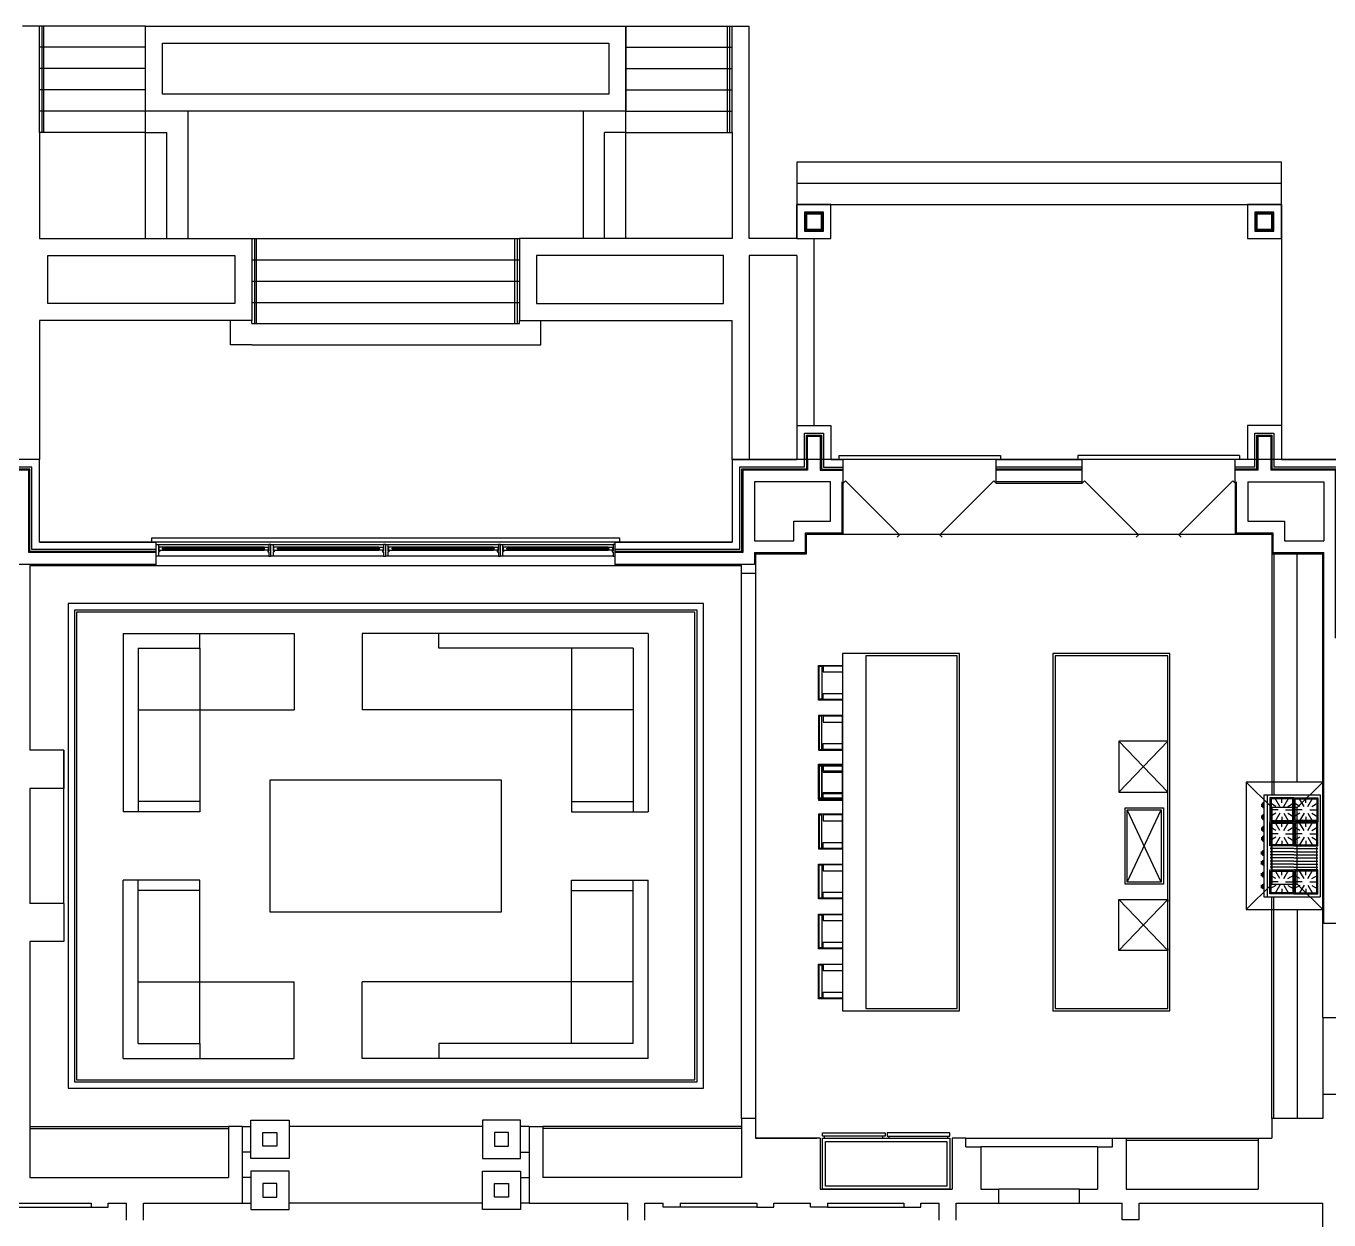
# Model space of a CAD drawing. Header units: metres. Extents: x -754 to 754, y 0 to 1179.
# Drawn here: x -169 to 444, y 617 to 1179 of the extents above; entities that cross this region are included whole.
import ezdxf

# ---------------------------------------------------------------- set-up
doc = ezdxf.new("R2010")
doc.units = ezdxf.units.M

msp = doc.modelspace()

# ---------------------------------------------------------------- linework, layer by layer
at = {"layer": 'Defpoints', "elevation": 0.34}
msp.add_lwpolyline([(638.09, 512), (638.09, 664.5), (638.09, 767.08), (452, 767.08), (452, 799.91), (464, 799.91), (464, 895.91), (452, 895.91), (452, 974.83), (163, 974.83), (163, 936.08), (-163, 936.08), (-163, 974.83), (-452, 974.83)], dxfattribs=at)
at = {"layer": 'FP-Above'}
for p, q in [((215.25, 939.83, 0.34), (399.75, 939.83, 0.34)), ((167.5, 664.83, 0.34), (167.5, 921.33, 0.34)), ((174, 921.33, 0.34), (174, 664.83, 0.34)), ((417, 811.16, -0.49), (405, 823.16, -0.49)), ((429, 811.16, -0.49), (441, 823.16, -0.49)), ((405, 763.16, -0.49), (417, 775.16, -0.49)), ((441, 763.16, -0.49), (429, 775.16, -0.49)), ((441, 712.33, 0.34), (441, 676.33, 0.34)), ((-167.5, 660.08, 0.34), (-74, 660.08, 0.34)), ((-67.5, 661.08, 0.34), (-63.5, 661.08, 0.34)), ((45.5, 661.08, 0.34), (-45.5, 661.08, 0.34)), ((67.5, 661.08, 0.34), (63.5, 661.08, 0.34)), ((167.5, 660.08, 0.34), (74, 660.08, 0.34)), ((273, 655.58, 0.34), (342, 655.58, 0.34)), ((335, 651.58, 0.34), (280, 651.58, 0.34)), ((348.5, 654.58, 0.34), (410.5, 654.58, 0.34)), ((-63.5, 649.08, 0.34), (-67.5, 649.08, 0.34)), ((63.5, 649.08, 0.34), (67.5, 649.08, 0.34)), ((-63.5, 637.08, 0.34), (-67.5, 637.08, 0.34)), ((63.5, 637.08, 0.34), (67.5, 637.08, 0.34)), ((326.5, 631.58, 0.34), (288.5, 631.58, 0.34)), ((-174.63, 623.08, 0.34), (-138.63, 623.08, 0.34)), ((-67.5, 625.08, 0.34), (-63.5, 625.08, 0.34)), ((45.5, 625.08, 0.34), (-45.5, 625.08, 0.34)), ((67.5, 625.08, 0.34), (63.5, 625.08, 0.34)), ((174.63, 623.08, 0.34), (138.63, 623.08, 0.34)), ((207.88, 623.08, 0.34), (243.88, 623.08, 0.34)), ((288.5, 625.08, 0.34), (326.5, 625.08, 0.34))]:
    msp.add_line(p, q, dxfattribs=at)
for points in [[(418, 930.58), (418, 817.08)], [(429, 823.16), (429, 930.58)], [(418, 664.83), (418, 769.08)], [(429, 763.16), (429, 664.83)]]:
    msp.add_lwpolyline(points, dxfattribs=at)
for points in [[(-149.5, 679.08), (149.5, 679.08), (149.5, 907.08), (-149.5, 907.08)], [(-146.5, 682.08), (146.5, 682.08), (146.5, 904.08), (-146.5, 904.08)], [(-145.5, 683.08), (145.5, 683.08), (145.5, 903.08), (-145.5, 903.08)], [(269, 882.58), (226, 882.58), (226, 716.58), (269, 716.58)], [(368, 882.58), (315, 882.58), (315, 716.58), (368, 716.58)]]:
    msp.add_lwpolyline(points, close=True, dxfattribs=at)
for points, elevation in [([(405, 763.16), (441, 763.16), (441, 823.16), (405, 823.16)], 0.34), ([(417, 775.16), (429, 775.16), (429, 811.16), (417, 811.16)], 1.02), ([(-51.25, 651.83), (-57.75, 651.83), (-57.75, 658.33), (-51.25, 658.33)], 0.34), ([(51.25, 651.83), (57.75, 651.83), (57.75, 658.33), (51.25, 658.33)], 0.34), ([(-51.25, 634.33), (-57.75, 634.33), (-57.75, 627.83), (-51.25, 627.83)], 0.34), ([(51.25, 634.33), (57.75, 634.33), (57.75, 627.83), (51.25, 627.83)], 0.34)]:
    msp.add_lwpolyline(points, close=True, dxfattribs=dict(at, elevation=elevation))
at = {"layer": 'FP-Door'}
for points in [[(240.71, 938.38), (241.77, 939.44), (216.32, 964.89), (215.26, 963.83)], [(261.79, 938.38), (260.73, 939.44), (286.19, 964.89), (287.25, 963.83)], [(353.22, 938.38), (354.28, 939.44), (328.82, 964.89), (327.76, 963.83)], [(374.29, 938.38), (373.23, 939.44), (398.69, 964.89), (399.75, 963.83)]]:
    msp.add_lwpolyline(points, dxfattribs=at)
at = {"layer": 'FP-Fixture'}
for p, q in [((345, 818.31, 0.17), (368, 842.31, 0.17)), ((345, 842.31, 0.17), (368, 818.31, 0.17)), ((345, 767.86, 0.17), (368, 743.86, 0.17)), ((345, 743.86, 0.17), (368, 767.86, 0.17)), ((206.5, 655.58, 0.34), (206.5, 656.58, 0.34)), ((234, 655.58, 0.34), (234, 656.58, 0.34)), ((237, 655.58, 0.34), (237, 656.58, 0.34)), ((264.5, 655.58, 0.34), (264.5, 656.58, 0.34))]:
    msp.add_line(p, q, dxfattribs=at)
at = {"layer": 'FP-Fixture', "elevation": -0.17}
for points in [[(368, 841.31), (368, 842.31), (345, 842.31), (345, 818.31), (368, 818.31), (368, 819.31)], [(368, 744.86), (368, 743.86), (345, 743.86), (345, 767.86), (368, 767.86), (368, 766.86)]]:
    msp.add_lwpolyline(points, dxfattribs=at)
at = {"layer": 'FP-Fixture'}
for points in [[(205.5, 656.58), (205.5, 658.08), (235, 658.08), (235, 656.58)], [(265.5, 656.58), (265.5, 658.08), (236, 658.08), (236, 656.58)], [(265.5, 631.58), (205.5, 631.58), (205.5, 655.58), (265.5, 655.58)], [(264, 633.08), (207, 633.08), (207, 654.08), (264, 654.08)]]:
    msp.add_lwpolyline(points, close=True, dxfattribs=at)
at = {"layer": 'FP-Furniture'}
for p, q in [((-123.5, 893.1, 0.34), (-43.03, 893.11, 0.34)), ((-123.5, 893.1, 0.34), (-123.5, 809.06, 0.34)), ((-87.45, 886.11, 0.34), (-87.45, 893.11, 0.34)), ((-43.03, 893.11, 0.34), (-43.04, 857.06, 0.34)), ((-11.03, 893.11, 0.34), (-11.03, 857.06, 0.34)), ((123.5, 893.1, 0.34), (-11.03, 893.11, 0.34)), ((25.01, 886.11, 0.34), (25.01, 893.11, 0.34)), ((123.5, 893.1, 0.34), (123.5, 809.06, 0.34)), ((-116.5, 886.1, 0.34), (-87.45, 886.11, 0.34)), ((-116.5, 886.1, 0.34), (-116.5, 809.06, 0.34)), ((-87.45, 886.1, 0.34), (-87.46, 809.06, 0.34)), ((116.5, 886.1, 0.34), (25.01, 886.11, 0.34)), ((87.45, 886.1, 0.34), (87.46, 809.06, 0.34)), ((116.5, 886.1, 0.34), (116.5, 809.06, 0.34)), ((-116.5, 857.06, 0.34), (-43.04, 857.06, 0.34)), ((116.5, 857.06, 0.34), (-11.03, 857.06, 0.34)), ((-151.5, 766.08), (-151.5, 838.08)), ((413.28, 817.08), (413.28, 769.08)), ((413.28, 817.08), (439.78, 817.08)), ((414.97, 769.08), (414.97, 817.08)), ((416.06, 815.75), (416.06, 804.43)), ((427.38, 815.75), (416.06, 815.75)), ((420.82, 811.64), (418.45, 815.75)), ((421.72, 813.32), (421.72, 815.75)), ((421.72, 813.32), (421.72, 815.75)), ((422.61, 811.64), (424.98, 815.75)), ((427.38, 804.43), (427.38, 815.75)), ((427.38, 804.43), (427.38, 815.75)), ((427.38, 815.75), (438.69, 815.75)), ((432.14, 811.64), (429.77, 815.75)), ((433.03, 813.32), (433.03, 815.75)), ((433.03, 813.32), (433.03, 815.75)), ((433.93, 811.64), (436.3, 815.75)), ((438.69, 815.75), (438.69, 804.43)), ((439.78, 817.08), (439.78, 769.08)), ((-87.46, 814.06, 0.34), (-116.5, 814.06, 0.34)), ((87.46, 814.06, 0.34), (116.5, 814.06, 0.34)), ((349, 776.08, 0.17), (365, 810.08, 0.17)), ((365, 776.08, 0.17), (349, 810.08, 0.17)), ((412.09, 812.96), (412.09, 811.5)), ((412.8, 811.11), (412.8, 813.36)), ((412.8, 813.36), (412.8, 811.11)), ((413.11, 813.36), (412.8, 813.36)), ((412.8, 811.11), (413.11, 811.11)), ((413.11, 813.53), (413.11, 810.93)), ((413.11, 811.11), (413.11, 813.36)), ((413.11, 810.93), (413.28, 810.93)), ((418.92, 811.7), (416.06, 813.36)), ((419.93, 810.09), (416.06, 810.09)), ((419.93, 810.09), (416.06, 810.09)), ((416.62, 815.19), (416.62, 804.99)), ((426.81, 815.19), (416.62, 815.19)), ((423.51, 810.09), (427.38, 810.09)), ((423.51, 810.09), (427.38, 810.09)), ((424.51, 811.7), (427.38, 813.36)), ((426.81, 804.99), (426.81, 815.19)), ((430.24, 811.7), (427.38, 813.36)), ((431.24, 810.09), (427.38, 810.09)), ((431.24, 810.09), (427.38, 810.09)), ((427.94, 804.99), (427.94, 815.19)), ((427.94, 815.19), (438.13, 815.19)), ((434.82, 810.09), (438.69, 810.09)), ((434.82, 810.09), (438.69, 810.09)), ((435.83, 811.7), (438.69, 813.36)), ((438.13, 815.19), (438.13, 804.99)), ((-87.46, 809.06, 0.34), (-123.5, 809.06, 0.34)), ((87.46, 809.06, 0.34), (123.5, 809.06, 0.34)), ((412.09, 807.4), (412.09, 805.94)), ((412.8, 807.79), (412.8, 805.54)), ((412.8, 805.54), (412.8, 807.79)), ((413.11, 807.79), (412.8, 807.79)), ((412.8, 805.54), (413.11, 805.54)), ((413.11, 807.97), (413.11, 805.36)), ((413.28, 807.97), (413.11, 807.97)), ((413.11, 805.54), (413.11, 807.79)), ((413.11, 805.36), (413.28, 805.36)), ((418.92, 808.48), (416.06, 806.82)), ((416.06, 793.12), (416.06, 804.43)), ((416.06, 804.43), (427.38, 804.43)), ((416.06, 804.43), (427.38, 804.43)), ((416.62, 804.99), (426.81, 804.99)), ((416.62, 793.68), (416.62, 803.87)), ((416.62, 803.87), (426.81, 803.87)), ((420.82, 808.54), (418.45, 804.43)), ((420.82, 800.32), (418.45, 804.43)), ((421.72, 806.86), (421.72, 804.43)), ((421.72, 806.86), (421.72, 804.43)), ((421.72, 802), (421.72, 804.43)), ((421.72, 802), (421.72, 804.43)), ((422.61, 808.54), (424.98, 804.43)), ((422.61, 800.32), (424.98, 804.43)), ((424.51, 808.48), (427.38, 806.82)), ((426.81, 803.87), (426.81, 793.68)), ((430.24, 808.48), (427.38, 806.82)), ((427.38, 804.43), (427.38, 793.12)), ((427.38, 804.43), (427.38, 793.12)), ((438.69, 804.43), (427.38, 804.43)), ((438.69, 804.43), (427.38, 804.43)), ((438.13, 804.99), (427.94, 804.99)), ((427.94, 803.87), (427.94, 793.68)), ((438.13, 803.87), (427.94, 803.87)), ((432.14, 808.54), (429.77, 804.43)), ((432.14, 800.32), (429.77, 804.43)), ((433.03, 806.86), (433.03, 804.43)), ((433.03, 806.86), (433.03, 804.43)), ((433.03, 802), (433.03, 804.43)), ((433.03, 802), (433.03, 804.43)), ((433.93, 808.54), (436.3, 804.43)), ((433.93, 800.32), (436.3, 804.43)), ((435.83, 808.48), (438.69, 806.82)), ((438.13, 793.68), (438.13, 803.87)), ((438.69, 793.12), (438.69, 804.43)), ((412.09, 801.83), (412.09, 800.37)), ((412.09, 797.22), (412.09, 795.76)), ((412.8, 802.22), (412.8, 799.98)), ((412.8, 799.98), (412.8, 802.22)), ((413.11, 802.22), (412.8, 802.22)), ((412.8, 799.98), (413.11, 799.98)), ((412.8, 797.62), (412.8, 795.37)), ((412.8, 795.37), (412.8, 797.62)), ((413.11, 797.62), (412.8, 797.62)), ((413.11, 802.4), (413.11, 799.8)), ((413.28, 802.4), (413.11, 802.4)), ((413.11, 799.98), (413.11, 802.22)), ((413.11, 799.8), (413.28, 799.8)), ((413.11, 797.8), (413.11, 795.19)), ((413.28, 797.8), (413.11, 797.8)), ((413.11, 795.37), (413.11, 797.62)), ((418.92, 800.39), (416.06, 802.04)), ((419.93, 798.78), (416.06, 798.78)), ((419.93, 798.78), (416.06, 798.78)), ((418.92, 797.16), (416.06, 795.51)), ((420.82, 797.23), (418.45, 793.12)), ((422.61, 797.23), (424.98, 793.12)), ((423.51, 798.78), (427.38, 798.78)), ((423.51, 798.78), (427.38, 798.78)), ((424.51, 800.39), (427.38, 802.04)), ((424.51, 797.16), (427.38, 795.51)), ((430.24, 800.39), (427.38, 802.04)), ((431.24, 798.78), (427.38, 798.78)), ((431.24, 798.78), (427.38, 798.78)), ((430.24, 797.16), (427.38, 795.51)), ((432.14, 797.23), (429.77, 793.12)), ((433.93, 797.23), (436.3, 793.12)), ((434.82, 798.78), (438.69, 798.78)), ((434.82, 798.78), (438.69, 798.78)), ((435.83, 800.39), (438.69, 802.04)), ((435.83, 797.16), (438.69, 795.51)), ((412.8, 795.37), (413.11, 795.37)), ((413.11, 795.19), (413.28, 795.19)), ((413.11, 788.44), (413.11, 791.04)), ((413.11, 791.04), (413.28, 791.04)), ((427.38, 793.12), (416.06, 793.12)), ((427.38, 791.85), (416.16, 791.85)), ((426.81, 793.68), (416.62, 793.68)), ((416.78, 782.34), (416.78, 793.1)), ((416.78, 792.58), (416.78, 782.34)), ((421.72, 795.55), (421.72, 793.12)), ((421.72, 795.55), (421.72, 793.12)), ((427.38, 793.12), (438.69, 793.12)), ((427.38, 791.85), (438.6, 791.85)), ((427.94, 793.68), (438.13, 793.68)), ((433.03, 795.55), (433.03, 793.12)), ((433.03, 795.55), (433.03, 793.12)), ((437.97, 792.58), (437.97, 782.34)), ((412.09, 789.01), (412.09, 790.47)), ((412.09, 784.41), (412.09, 785.87)), ((412.8, 788.62), (412.8, 790.87)), ((412.8, 790.87), (412.8, 788.62)), ((412.8, 790.87), (413.11, 790.87)), ((413.11, 788.62), (412.8, 788.62)), ((412.8, 784.01), (412.8, 786.26)), ((412.8, 786.26), (412.8, 784.01)), ((412.8, 786.26), (413.11, 786.26)), ((413.11, 790.87), (413.11, 788.62)), ((413.28, 788.44), (413.11, 788.44)), ((413.11, 783.84), (413.11, 786.44)), ((413.11, 786.44), (413.28, 786.44)), ((413.11, 786.26), (413.11, 784.01)), ((427.38, 790.39), (416.16, 790.39)), ((427.38, 788.92), (416.16, 788.92)), ((427.38, 787.46), (416.16, 787.46)), ((427.38, 786), (416.16, 786)), ((427.38, 790.39), (438.6, 790.39)), ((427.38, 788.92), (438.6, 788.92)), ((427.38, 787.46), (438.6, 787.46)), ((427.38, 786), (438.6, 786)), ((412.09, 778.84), (412.09, 780.3)), ((413.11, 784.01), (412.8, 784.01)), ((412.8, 778.45), (412.8, 780.7)), ((412.8, 780.7), (412.8, 778.45)), ((412.8, 780.7), (413.11, 780.7)), ((413.28, 783.84), (413.11, 783.84)), ((413.11, 778.27), (413.11, 780.87)), ((413.11, 780.87), (413.28, 780.87)), ((413.11, 780.7), (413.11, 778.45)), ((416.06, 770.49), (416.06, 781.8)), ((416.06, 781.8), (427.38, 781.8)), ((418.92, 777.76), (416.06, 779.41)), ((427.38, 784.54), (416.16, 784.54)), ((427.38, 783.07), (416.16, 783.07)), ((416.62, 771.05), (416.62, 781.24)), ((416.62, 781.24), (426.81, 781.24)), ((420.82, 777.7), (418.45, 781.8)), ((421.72, 779.38), (421.72, 781.8)), ((421.72, 779.38), (421.72, 781.8)), ((422.61, 777.7), (424.98, 781.8)), ((424.51, 777.76), (427.38, 779.41)), ((426.81, 781.24), (426.81, 771.05)), ((427.38, 784.54), (438.6, 784.54)), ((427.38, 783.07), (438.6, 783.07)), ((427.38, 781.8), (427.38, 770.49)), ((427.38, 781.8), (427.38, 770.49)), ((438.69, 781.8), (427.38, 781.8)), ((430.24, 777.76), (427.38, 779.41)), ((427.94, 781.24), (427.94, 771.05)), ((438.13, 781.24), (427.94, 781.24)), ((432.14, 777.7), (429.77, 781.8)), ((433.03, 779.38), (433.03, 781.8)), ((433.03, 779.38), (433.03, 781.8)), ((433.93, 777.7), (436.3, 781.8)), ((435.83, 777.76), (438.69, 779.41)), ((438.13, 771.05), (438.13, 781.24)), ((438.69, 770.49), (438.69, 781.8)), ((-123.5, 693.06, 0.34), (-123.5, 777.06, 0.34)), ((-87.46, 777.06, 0.34), (-123.5, 777.06, 0.34)), ((-116.5, 700.06, 0.34), (-116.5, 777.06, 0.34)), ((-87.45, 700.06, 0.34), (-87.46, 777.06, 0.34)), ((87.45, 700.06, 0.34), (87.46, 777.06, 0.34)), ((87.46, 777.06, 0.34), (123.5, 777.06, 0.34)), ((116.5, 700.06, 0.34), (116.5, 777.06, 0.34)), ((123.5, 693.06, 0.34), (123.5, 777.06, 0.34)), ((412.09, 773.28), (412.09, 774.74)), ((413.11, 778.45), (412.8, 778.45)), ((412.8, 775.13), (412.8, 772.88)), ((412.8, 772.88), (412.8, 775.13)), ((412.8, 775.13), (413.11, 775.13)), ((413.11, 772.88), (412.8, 772.88)), ((413.28, 778.27), (413.11, 778.27)), ((413.11, 772.7), (413.11, 775.31)), ((413.11, 775.31), (413.28, 775.31)), ((413.11, 775.13), (413.11, 772.88)), ((413.28, 772.7), (413.11, 772.7)), ((419.93, 776.15), (416.06, 776.15)), ((419.93, 776.15), (416.06, 776.15)), ((418.92, 774.53), (416.06, 772.88)), ((420.82, 774.6), (418.45, 770.49)), ((421.72, 772.92), (421.72, 770.49)), ((421.72, 772.92), (421.72, 770.49)), ((422.61, 774.6), (424.98, 770.49)), ((423.51, 776.15), (427.38, 776.15)), ((423.51, 776.15), (427.38, 776.15)), ((424.51, 774.53), (427.38, 772.88)), ((431.24, 776.15), (427.38, 776.15)), ((431.24, 776.15), (427.38, 776.15)), ((430.24, 774.53), (427.38, 772.88)), ((432.14, 774.6), (429.77, 770.49)), ((433.03, 772.92), (433.03, 770.49)), ((433.03, 772.92), (433.03, 770.49)), ((433.93, 774.6), (436.3, 770.49)), ((434.82, 776.15), (438.69, 776.15)), ((434.82, 776.15), (438.69, 776.15)), ((435.83, 774.53), (438.69, 772.88)), ((-87.46, 772.06, 0.34), (-116.5, 772.06, 0.34)), ((87.46, 772.06, 0.34), (116.5, 772.06, 0.34)), ((413.28, 769.08), (439.78, 769.08)), ((427.38, 770.49), (416.06, 770.49)), ((426.81, 771.05), (416.62, 771.05)), ((427.38, 770.49), (438.69, 770.49)), ((427.94, 771.05), (438.13, 771.05)), ((-116.5, 729.11, 0.34), (-43.04, 729.11, 0.34)), ((-43.03, 693.06, 0.34), (-43.04, 729.11, 0.34)), ((-11.03, 693.06, 0.34), (-11.03, 729.11, 0.34)), ((116.5, 729.11, 0.34), (-11.03, 729.11, 0.34)), ((-116.5, 700.06, 0.34), (-87.45, 700.06, 0.34)), ((-87.45, 700.06, 0.34), (-87.45, 693.06, 0.34)), ((25.01, 700.06, 0.34), (25.01, 693.06, 0.34)), ((116.5, 700.06, 0.34), (25.01, 700.06, 0.34)), ((-123.5, 693.06, 0.34), (-43.03, 693.06, 0.34)), ((123.5, 693.06, 0.34), (-11.03, 693.06, 0.34)), ((-167.5, 661.08, 0.34), (-74, 661.08, 0.34)), ((167.5, 661.08, 0.34), (74, 661.08, 0.34))]:
    msp.add_line(p, q, dxfattribs=at)
at = {"layer": 'FP-Furniture', "color": 8}
for points in [[(215, 878.02), (215, 861.65), (203.66, 861.65), (203.66, 878.02)], [(205.25, 877.65), (205.25, 862.08), (204.01, 862.08), (204.01, 877.65)], [(215, 838.15), (215, 854.52), (203.66, 854.52), (203.66, 838.15)], [(205.25, 838.52), (205.25, 854.09), (204.01, 854.09), (204.01, 838.52)], [(215, 831.52), (215, 815.15), (203.66, 815.15), (203.66, 831.52)], [(215, 814.65), (215, 831.02), (203.66, 831.02), (203.66, 814.65)], [(205.25, 831.15), (205.25, 815.58), (204.01, 815.58), (204.01, 831.15)], [(205.25, 815.02), (205.25, 830.59), (204.01, 830.59), (204.01, 815.02)], [(215, 791.65), (215, 808.02), (203.66, 808.02), (203.66, 791.65)], [(205.25, 792.02), (205.25, 807.59), (204.01, 807.59), (204.01, 792.02)], [(215, 784.52), (215, 768.15), (203.66, 768.15), (203.66, 784.52)], [(205.25, 784.15), (205.25, 768.58), (204.01, 768.58), (204.01, 784.15)], [(215, 761.02), (215, 744.65), (203.66, 744.65), (203.66, 761.02)], [(205.25, 760.65), (205.25, 745.08), (204.01, 745.08), (204.01, 760.65)], [(215, 737.52), (215, 721.15), (203.66, 721.15), (203.66, 737.52)], [(205.25, 737.15), (205.25, 721.58), (204.01, 721.58), (204.01, 737.15)]]:
    msp.add_lwpolyline(points, close=True, dxfattribs=at)
for points in [[(215, 877.73), (205.92, 877.73), (205.92, 874.93), (215, 874.93)], [(215, 862), (205.92, 862), (205.92, 864.8), (215, 864.8)], [(215, 854.17), (205.92, 854.17), (205.92, 851.37), (215, 851.37)], [(215, 838.44), (205.92, 838.44), (205.92, 841.24), (215, 841.24)], [(215, 831.23), (205.92, 831.23), (205.92, 828.43), (215, 828.43)], [(215, 830.67), (205.92, 830.67), (205.92, 827.87), (215, 827.87)], [(215, 815.5), (205.92, 815.5), (205.92, 818.3), (215, 818.3)], [(215, 814.94), (205.92, 814.94), (205.92, 817.74), (215, 817.74)], [(215, 807.67), (205.92, 807.67), (205.92, 804.87), (215, 804.87)], [(215, 791.94), (205.92, 791.94), (205.92, 794.74), (215, 794.74)], [(215, 784.23), (205.92, 784.23), (205.92, 781.43), (215, 781.43)], [(215, 768.5), (205.92, 768.5), (205.92, 771.3), (215, 771.3)], [(215, 760.73), (205.92, 760.73), (205.92, 757.93), (215, 757.93)], [(215, 745), (205.92, 745), (205.92, 747.8), (215, 747.8)], [(215, 737.23), (205.92, 737.23), (205.92, 734.43), (215, 734.43)], [(215, 721.5), (205.92, 721.5), (205.92, 724.3), (215, 724.3)]]:
    msp.add_lwpolyline(points, dxfattribs=at)
at = {"layer": 'FP-Furniture', "elevation": 0.17}
for points in [[(348, 775.08), (348, 811.08), (366, 811.08), (366, 775.08)], [(349, 776.08), (349, 810.08), (365, 810.08), (365, 776.08)]]:
    msp.add_lwpolyline(points, close=True, dxfattribs=at)
at = {"layer": 'FP-Proposed Wall'}
for p, q in [((193.5, 990.83, 0.34), (193.5, 974.83, 0.34)), ((193.5, 990.83, 0.34), (209.5, 990.83, 0.34)), ((209.5, 990.83, 0.34), (209.5, 974.83, 0.34)), ((421.5, 990.83, 0.34), (405.5, 990.83, 0.34)), ((421.5, 990.83, 0.34), (421.5, 974.83, 0.34)), ((-163, 974.83, 0.34), (-193.5, 974.83, 0.34)), ((-163, 936.08, 0.34), (-163, 974.83, 0.34)), ((163, 974.83, 0.34), (163, 936.08, 0.34)), ((163, 974.83, 0.34), (193.5, 974.83, 0.34)), ((209.5, 974.83, 0.34), (215.25, 974.83, 0.34)), ((215.26, 963.83, 0.34), (215.26, 974.83, 0.34)), ((287.25, 963.83, 0.34), (287.25, 974.83, 0.34)), ((287.25, 974.83, 0.34), (327.76, 974.83, 0.34)), ((327.76, 963.83, 0.34), (327.76, 974.83, 0.34)), ((399.75, 963.83, 0.34), (399.75, 974.83, 0.34)), ((405.5, 974.83, 0.34), (399.75, 974.83, 0.34)), ((421.5, 974.83, 0.34), (452, 974.83, 0.34)), ((287.25, 963.83, 0.34), (327.76, 963.83, 0.34)), ((-163, 936.08, 0.34), (-108, 936.08, 0.34)), ((-108, 925.08, 0.34), (-108, 936.08, 0.34)), ((108, 925.08, 0.34), (108, 936.08, 0.34)), ((108, 936.08, 0.34), (163, 936.08, 0.34)), ((174, 930.58, 0.34), (174, 921.33, 0.34)), ((441, 712.33, 0.34), (441, 930.58, 0.34)), ((-167.5, 925.08, 0.34), (-167.5, 838.08, 0.34)), ((-167.5, 925.08, 0.34), (-108, 925.08, 0.34)), ((108, 925.08, 0.34), (167.5, 925.08, 0.34)), ((-151.5, 838.08, 0.34), (-167.5, 838.08, 0.34)), ((-151.5, 838.08, 0.34), (-151.5, 820.08, 0.34)), ((-167.5, 820.08, 0.34), (-167.5, 766.08, 0.34)), ((-151.5, 820.08, 0.34), (-167.5, 820.08, 0.34)), ((-151.5, 766.08, 0.34), (-167.5, 766.08, 0.34)), ((-151.5, 766.08, 0.34), (-151.5, 748.08, 0.34)), ((-167.5, 748.08, 0.34), (-167.5, 637.08, 0.34)), ((-151.5, 748.08, 0.34), (-167.5, 748.08, 0.34)), ((441, 712.33, 0.34), (449, 712.33, 0.34)), ((441, 676.33, 0.34), (441, 664.83, 0.34)), ((441, 676.33, 0.34), (449, 676.33, 0.34)), ((-63.5, 646.08, 0.34), (-63.5, 664.08, 0.34)), ((-63.5, 664.08, 0.34), (-45.5, 664.08, 0.34)), ((-45.5, 664.08, 0.34), (-45.5, 646.08, 0.34)), ((45.5, 664.08, 0.34), (45.5, 646.08, 0.34)), ((63.5, 664.08, 0.34), (45.5, 664.08, 0.34)), ((63.5, 646.08, 0.34), (63.5, 664.08, 0.34)), ((167.5, 664.83, 0.34), (167.5, 637.08, 0.34)), ((174, 664.83, 0.34), (167.5, 664.83, 0.34)), ((174, 664.83, 0.34), (174, 655.58, 0.34)), ((417, 664.83, 0.34), (417, 655.58, 0.34)), ((441, 664.83, 0.34), (417, 664.83, 0.34)), ((-74, 661.08, 0.34), (-74, 637.08, 0.34)), ((-67.5, 661.08, 0.34), (-74, 661.08, 0.34)), ((-67.5, 661.08, 0.34), (-67.5, 625.08, 0.34)), ((67.5, 661.08, 0.34), (67.5, 625.08, 0.34)), ((67.5, 661.08, 0.34), (74, 661.08, 0.34)), ((74, 661.08, 0.34), (74, 637.08, 0.34)), ((204.5, 655.58, 0.34), (174, 655.58, 0.34)), ((204.5, 655.58, 0.34), (204.5, 631.58, 0.34)), ((266.5, 655.58, 0.34), (266.5, 631.58, 0.34)), ((273, 655.58, 0.34), (266.5, 655.58, 0.34)), ((273, 651.58, 0.34), (273, 655.58, 0.34)), ((273, 651.58, 0.34), (280, 651.58, 0.34)), ((280, 651.58, 0.34), (280, 631.58, 0.34)), ((335, 651.58, 0.34), (335, 631.58, 0.34)), ((335, 651.58, 0.34), (342, 651.58, 0.34)), ((342, 651.58, 0.34), (342, 655.58, 0.34)), ((342, 655.58, 0.34), (348.5, 655.58, 0.34)), ((348.5, 655.58, 0.34), (348.5, 631.58, 0.34)), ((410.5, 655.58, 0.34), (410.5, 631.58, 0.34)), ((410.5, 655.58, 0.34), (417, 655.58, 0.34)), ((-45.5, 646.08, 0.34), (-63.5, 646.08, 0.34)), ((45.5, 646.08, 0.34), (63.5, 646.08, 0.34)), ((-63.5, 640.08, 0.34), (-63.5, 622.08, 0.34)), ((-45.5, 640.08, 0.34), (-63.5, 640.08, 0.34)), ((-45.5, 622.08, 0.34), (-45.5, 640.08, 0.34)), ((45.5, 622.08, 0.34), (45.5, 640.08, 0.34)), ((45.5, 640.08, 0.34), (63.5, 640.08, 0.34)), ((63.5, 640.08, 0.34), (63.5, 622.08, 0.34)), ((-167.5, 637.08, 0.34), (-74, 637.08, 0.34)), ((167.5, 637.08, 0.34), (74, 637.08, 0.34)), ((204.5, 631.58, 0.34), (266.5, 631.58, 0.34)), ((280, 631.58, 0.34), (288.5, 631.58, 0.34)), ((288.5, 625.08, 0.34), (288.5, 631.58, 0.34)), ((326.5, 625.08, 0.34), (326.5, 631.58, 0.34)), ((326.5, 631.58, 0.34), (335, 631.58, 0.34)), ((348.5, 631.58, 0.34), (410.5, 631.59, 0.34)), ((-174.63, 625.08, 0.34), (-138.63, 625.08, 0.34)), ((-138.63, 625.08, 0.34), (-138.63, 623.08, 0.34)), ((-138.63, 623.08, 0.34), (-130.63, 623.08, 0.34)), ((-130.63, 623.08, 0.34), (-130.63, 625.08, 0.34)), ((-130.63, 625.08, 0.34), (-122, 625.08, 0.34)), ((-122, 617.08, 0.34), (-122, 625.08, 0.34)), ((-114, 617.08, 0.34), (-114, 625.08, 0.34)), ((-114, 625.08, 0.34), (-67.5, 625.08, 0.34)), ((-63.5, 622.08, 0.34), (-45.5, 622.08, 0.34)), ((63.5, 622.08, 0.34), (45.5, 622.08, 0.34)), ((67.5, 625.08, 0.34), (114, 625.08, 0.34)), ((114, 617.08, 0.34), (114, 625.08, 0.34)), ((122, 617.08, 0.34), (122, 625.08, 0.34)), ((122, 625.08, 0.34), (130.63, 625.08, 0.34)), ((130.63, 623.08, 0.34), (130.63, 625.08, 0.34)), ((138.63, 623.08, 0.34), (130.63, 623.08, 0.34)), ((138.63, 625.08, 0.34), (138.63, 623.08, 0.34)), ((138.63, 625.08, 0.34), (174.63, 625.08, 0.34)), ((174.63, 625.08, 0.34), (174.63, 623.08, 0.34)), ((174.63, 623.08, 0.34), (182.63, 623.08, 0.34)), ((182.63, 623.08, 0.34), (182.63, 625.08, 0.34)), ((182.63, 625.08, 0.34), (199.88, 625.08, 0.34)), ((199.88, 623.08, 0.34), (199.88, 625.08, 0.34)), ((207.88, 623.08, 0.34), (199.88, 623.08, 0.34)), ((207.88, 625.08, 0.34), (207.88, 623.08, 0.34)), ((207.88, 625.08, 0.34), (243.88, 625.08, 0.34)), ((243.88, 625.08, 0.34), (243.88, 623.08, 0.34)), ((243.88, 623.08, 0.34), (251.88, 623.08, 0.34)), ((251.88, 623.08, 0.34), (251.88, 625.08, 0.34)), ((251.88, 625.08, 0.34), (260.5, 625.08, 0.34)), ((260.5, 617.08, 0.34), (260.5, 625.08, 0.34)), ((268.5, 617.08, 0.34), (268.5, 625.08, 0.34)), ((268.5, 625.08, 0.34), (288.5, 625.08, 0.34)), ((326.5, 625.08, 0.34), (346.5, 625.08, 0.34)), ((346.5, 617.17, 0.34), (346.5, 625.08, 0.34)), ((354.5, 617.17, 0.34), (354.5, 625.08, 0.34)), ((354.5, 625.08, 0.34), (441, 625.08, 0.34)), ((441, 604, 0.34), (441, 625.08, 0.34)), ((354.5, 617.17, 0.34), (346.5, 617.17, 0.34))]:
    msp.add_line(p, q, dxfattribs=at)
at = {"layer": 'FP-Proposed Wall', "elevation": 0.34}
for points in [[(193.5, 1078.83), (209.5, 1078.83), (209.5, 1094.83), (193.5, 1094.83)], [(405.5, 1078.83), (421.5, 1078.83), (421.5, 1094.83), (405.5, 1094.83)]]:
    msp.add_lwpolyline(points, close=True, dxfattribs=at)
for points in [[(405.5, 990.83), (405.5, 974.83)], [(174, 930.58), (198, 930.58), (198, 939.83), (205, 939.83), (205, 939.83), (215.25, 939.83), (215.25, 963.83)], [(399.75, 963.83), (399.75, 939.83), (410, 939.83), (410, 939.83), (417, 939.83), (417, 930.58), (441, 930.58)], [(174, 921.33), (167.5, 921.33), (167.5, 925.08)]]:
    msp.add_lwpolyline(points, dxfattribs=at)
at = {"layer": 'FP-Stair'}
for p, q in [((-163, 1178.83, 0.34), (-171, 1178.83, 0.34)), ((-163, 1128.83, 0.34), (-163, 1178.83, 0.34)), ((-113, 1178.83, 0.34), (-163, 1178.83, 0.34)), ((-161.81, 1178.83, 0.34), (-161.81, 1128.83, 0.34)), ((-160.81, 1128.83, 0.34), (-160.81, 1178.83, 0.34)), ((-113, 1128.83, 0.34), (-113, 1178.83, 0.34)), ((113, 1128.83, 0.34), (113, 1178.83, 0.34)), ((113, 1178.83, 0.34), (163, 1178.83, 0.34)), ((160.81, 1128.83, 0.34), (160.81, 1178.83, 0.34)), ((161.81, 1178.83, 0.34), (161.81, 1128.83, 0.34)), ((163, 1128.83, 0.34), (163, 1178.83, 0.34)), ((163, 1178.83, 0.34), (171, 1178.83, 0.34)), ((171, 1078.83, 0.34), (171, 1178.83, 0.34)), ((-113, 1168.83, 0.34), (-163, 1168.83, 0.34)), ((113, 1168.83, 0.34), (163, 1168.83, 0.34)), ((-113, 1158.83, 0.34), (-163, 1158.83, 0.34)), ((113, 1158.83, 0.34), (163, 1158.83, 0.34)), ((-113, 1148.83, 0.34), (-163, 1148.83, 0.34)), ((113, 1148.83, 0.34), (163, 1148.83, 0.34)), ((-113, 1138.83, 0.34), (-163, 1138.83, 0.34)), ((-93, 1078.83, 0.34), (-93, 1138.83, 0.34)), ((93, 1078.83, 0.34), (93, 1138.83, 0.34)), ((113, 1138.83, 0.34), (163, 1138.83, 0.34)), ((-113, 1128.83, 0.34), (-103, 1128.83, 0.34)), ((-103, 1078.83, 0.34), (-103, 1128.83, 0.34)), ((103, 1078.83, 0.34), (103, 1128.83, 0.34)), ((113, 1128.83, 0.34), (103, 1128.83, 0.34)), ((-113, 1078.83, 0.34), (-63, 1078.83, 0.34)), ((-63, 1078.83, 0.34), (-63, 1040.33, 0.34)), ((-63, 1078.83, 0.34), (63, 1078.83, 0.34)), ((-61.81, 1078.83, 0.34), (-61.81, 1038.83, 0.34)), ((-60.81, 1038.83, 0.34), (-60.81, 1078.83, 0.34)), ((60.81, 1038.83, 0.34), (60.81, 1078.83, 0.34)), ((61.81, 1078.83, 0.34), (61.81, 1038.83, 0.34)), ((63, 1078.83, 0.34), (63, 1040.33, 0.34)), ((113, 1078.83, 0.34), (63, 1078.83, 0.34)), ((193.5, 1078.83, 0.34), (171, 1078.83, 0.34)), ((201.5, 1078.83, 0.34), (201.5, 990.83, 0.34)), ((-63, 1068.83, 0.34), (63, 1068.83, 0.34)), ((171, 1070.83, 0.34), (171, 974.83, 0.34)), ((193.5, 1070.83, 0.34), (171, 1070.83, 0.34)), ((193.5, 1070.83, 0.34), (193.5, 990.83, 0.34)), ((-63, 1058.83, 0.34), (63, 1058.83, 0.34)), ((-63, 1048.83, 0.34), (63, 1048.83, 0.34)), ((-163, 1040.33, 0.34), (-163, 974.83, 0.34)), ((-63, 1040.33, 0.34), (-163, 1040.33, 0.34)), ((-73, 1028.83, 0.34), (-73, 1040.33, 0.34)), ((-63, 1038.83, 0.34), (-63, 1040.33, 0.34)), ((-63, 1038.83, 0.34), (63, 1038.83, 0.34)), ((63, 1038.83, 0.34), (63, 1040.33, 0.34)), ((63, 1040.33, 0.34), (163, 1040.33, 0.34)), ((73, 1028.83, 0.34), (73, 1040.33, 0.34)), ((163, 974.83, 0.34), (163, 1040.33, 0.34)), ((-63, 1028.83, 0.34), (-73, 1028.83, 0.34)), ((-63, 1028.83, 0.34), (63, 1028.83, 0.34)), ((63, 1028.83, 0.34), (73, 1028.83, 0.34))]:
    msp.add_line(p, q, dxfattribs=at)
at = {"layer": 'FP-Stair', "elevation": 0.34}
for points in [[(-113, 1178.83), (113, 1178.83), (113, 1138.83), (-113, 1138.83)], [(-105, 1170.83), (105, 1170.83), (105, 1146.83), (-105, 1146.83)], [(-163, 1078.83), (-113, 1078.83), (-113, 1128.83), (-163, 1128.83)], [(163, 1078.83), (113, 1078.83), (113, 1128.83), (163, 1128.83)], [(-159, 1070.83), (-71, 1070.83), (-71, 1048.33), (-159, 1048.33)], [(159, 1070.83), (71, 1070.83), (71, 1048.33), (159, 1048.33)]]:
    msp.add_lwpolyline(points, close=True, dxfattribs=at)
at = {"layer": 'FP-Stair', "elevation": -0.34}
msp.add_lwpolyline([(421.5, 1104.83), (421.5, 1114.83), (193.5, 1114.83), (193.5, 1094.83)], dxfattribs=at)
at = {"layer": 'FP-Stair'}
for points in [[(421.5, 1094.83), (421.5, 1104.83), (193.42, 1104.83), (193.42, 1094.83)], [(193.5, 1078.83), (193.5, 1094.83), (421.5, 1094.83), (421.5, 990.83)], [(213.26, 976.83), (213.26, 974.83)], [(213.26, 976.83), (289.25, 976.83), (289.25, 974.83)], [(401.75, 976.83), (325.76, 976.83), (325.76, 974.83)], [(401.75, 976.83), (401.75, 974.83)], [(401.75, 976.83), (401.75, 974.83)]]:
    msp.add_lwpolyline(points, dxfattribs=at)
at = {"layer": 'FP-Wall Detail'}
for p, q in [((197, 987.33, 0.34), (206, 987.33, 0.34)), ((198, 986.33, 0.34), (205, 986.33, 0.34)), ((198.5, 985.83, 0.34), (204.5, 985.83, 0.34)), ((348.5, 655.58, 0.34), (410.5, 655.58, 0.34))]:
    msp.add_line(p, q, dxfattribs=at)
at = {"layer": 'FP-Wall Detail', "elevation": 0.34}
for points in [[(197, 1082.33), (206, 1082.33), (206, 1091.33), (197, 1091.33)], [(197.5, 1082.83), (205.5, 1082.83), (205.5, 1090.83), (197.5, 1090.83)], [(198, 1083.33), (205, 1083.33), (205, 1090.33), (198, 1090.33)], [(409, 1082.33), (418, 1082.33), (418, 1091.33), (409, 1091.33)], [(409.5, 1082.83), (417.5, 1082.83), (417.5, 1090.83), (409.5, 1090.83)], [(410, 1083.33), (417, 1083.33), (417, 1090.33), (410, 1090.33)]]:
    msp.add_lwpolyline(points, close=True, dxfattribs=at)
for points in [[(197, 971.33), (197, 987.33)], [(206, 987.33), (206, 971.33), (215.26, 971.33)], [(409, 971.33), (409, 987.33), (418, 987.33), (418, 971.33)], [(198, 974.83), (198, 986.33)], [(198.5, 974.83), (198.5, 985.83)], [(204.5, 985.83), (204.5, 969.83), (215.26, 969.83)], [(205, 986.33), (205, 970.33), (215.26, 970.33)], [(410, 970.33), (410, 986.33), (417, 986.33), (417, 970.33)], [(410.5, 969.83), (410.5, 985.83), (416.5, 985.83), (416.5, 969.83)], [(418, 986.79), (418, 971.33)], [(-108, 931.08), (-168, 931.08), (-168, 969.83), (-198.5, 969.83)], [(-108, 931.58), (-167.5, 931.58), (-167.5, 970.33), (-198, 970.33)], [(-108, 932.58), (-166.5, 932.58), (-166.5, 971.33), (-197, 971.33)], [(197, 971.33), (166.5, 971.33), (166.5, 932.58), (108, 932.58)], [(198, 970.33), (167.5, 970.33), (167.5, 931.58), (108, 931.58)], [(198.5, 969.83), (168, 969.83), (168, 931.08), (108, 931.08)], [(198, 974.83), (198, 970.33)], [(198.5, 974.83), (198.5, 969.83)], [(327.76, 971.33), (287.25, 971.33)], [(327.76, 970.33), (287.25, 970.33)], [(327.76, 969.83), (287.25, 969.83)], [(409, 971.33), (399.75, 971.33)], [(410, 970.33), (399.75, 970.33)], [(410.5, 969.83), (399.75, 969.83)], [(447, 890.91), (447, 969.83), (416.5, 969.83)], [(447.5, 891.41), (447.5, 970.33), (417, 970.33)], [(448.5, 892.41), (448.5, 971.33), (418, 971.33)], [(-108, 925.58), (-173.5, 925.58), (-173.5, 964.33), (-215.25, 964.33)], [(173.5, 936.58), (192, 936.58), (192, 945.83), (205, 945.83), (209.25, 945.83), (209.25, 964.33)], [(209.25, 964.33), (173.5, 964.33), (173.5, 936.58)], [(173.5, 931.08), (197.5, 931.08), (197.5, 940.33), (205, 940.33), (214.75, 940.33), (214.75, 964.33)], [(327.76, 964.33), (287.25, 964.33)], [(400.25, 964.33), (400.25, 940.33), (410, 940.33), (417.5, 940.33), (417.5, 931.08), (441.5, 931.08)], [(405.75, 964.33), (441.5, 964.33), (441.5, 936.58)], [(405.75, 964.33), (405.75, 945.83), (410, 945.83), (423, 945.83), (423, 936.58), (441.5, 936.58)], [(173.5, 931.08), (173.5, 925.58)], [(479.75, 756.58), (441.5, 756.58), (441.5, 931.08)], [(168, 925.58), (108, 925.58)], [(173.5, 925.58), (168, 925.58), (168, 925.58)], [(173.5, 925.58), (173.5, 925.58)]]:
    msp.add_lwpolyline(points, dxfattribs=at)
at = {"layer": 'FP-Wall Detail'}
for points in [[(417, 930.58), (417, 817.08)], [(417, 664.83), (417, 769.08)], [(174, 655.58), (203, 655.58)]]:
    msp.add_lwpolyline(points, dxfattribs=at)
for points in [[(270, 883.58), (215, 883.58), (215, 715.58), (270, 715.58)], [(369, 883.58), (314, 883.58), (314, 715.58), (369, 715.58)], [(54.46, 824.06), (-54.46, 824.06), (-54.46, 762.11), (54.46, 762.11)]]:
    msp.add_lwpolyline(points, close=True, dxfattribs=at)
at = {"layer": 'FP-Window'}
for p, q in [((-110, 936.08), (-110, 938.08)), ((-110, 938.08), (110, 938.08)), ((110, 938.08), (110, 936.08)), ((-107, 934.98), (-55, 934.98)), ((-105, 932.73), (-105, 933.23)), ((-104.75, 933.73), (-104.5, 933.48)), ((-57.25, 933.73), (-104.75, 933.73)), ((-104.75, 932.23), (-104.5, 932.48)), ((-104.75, 932.23), (-57.25, 932.23)), ((-104.5, 933.48), (-104.5, 933.35)), ((-104.5, 932.6), (-104.5, 932.48)), ((-57.25, 933.73), (-57.5, 933.48)), ((-57.5, 933.48), (-57.5, 933.35)), ((-57.5, 932.6), (-57.5, 932.48)), ((-57.25, 932.23), (-57.5, 932.48)), ((-57, 932.73), (-57, 933.23)), ((-53, 934.98), (-1, 934.98)), ((-51, 932.73), (-51, 933.23)), ((-50.75, 933.73), (-50.5, 933.48)), ((-3.25, 933.73), (-50.75, 933.73)), ((-50.75, 932.23), (-50.5, 932.48)), ((-50.75, 932.23), (-3.25, 932.23)), ((-50.5, 933.48), (-50.5, 933.35)), ((-50.5, 932.6), (-50.5, 932.48)), ((-3.25, 933.73), (-3.5, 933.48)), ((-3.5, 933.48), (-3.5, 933.35)), ((-3.5, 932.6), (-3.5, 932.48)), ((-3.25, 932.23), (-3.5, 932.48)), ((-3, 932.73), (-3, 933.23)), ((1, 934.98), (53, 934.98)), ((3, 932.73), (3, 933.23)), ((3.25, 933.73), (3.5, 933.48)), ((50.75, 933.73), (3.25, 933.73)), ((3.25, 932.23), (3.5, 932.48)), ((3.25, 932.23), (50.75, 932.23)), ((3.5, 933.48), (3.5, 933.35)), ((3.5, 932.6), (3.5, 932.48)), ((50.75, 933.73), (50.5, 933.48)), ((50.5, 933.48), (50.5, 933.35)), ((50.5, 932.6), (50.5, 932.48)), ((50.75, 932.23), (50.5, 932.48)), ((51, 932.73), (51, 933.23)), ((55, 934.98), (107, 934.98)), ((57, 932.73), (57, 933.23)), ((57.25, 933.73), (57.5, 933.48)), ((104.75, 933.73), (57.25, 933.73)), ((57.25, 932.23), (57.5, 932.48)), ((57.25, 932.23), (104.75, 932.23)), ((57.5, 933.48), (57.5, 933.35)), ((57.5, 932.6), (57.5, 932.48)), ((104.75, 933.73), (104.5, 933.48)), ((104.5, 933.48), (104.5, 933.35)), ((104.5, 932.6), (104.5, 932.48)), ((104.75, 932.23), (104.5, 932.48)), ((105, 932.73), (105, 933.23)), ((-55, 929.48), (-107, 929.48)), ((-1, 929.48), (-53, 929.48)), ((53, 929.48), (1, 929.48)), ((107, 929.48), (55, 929.48)), ((-108, 925.08), (108, 925.08)), ((108, 925.08), (108, 925.08))]:
    msp.add_line(p, q, dxfattribs=at)
for points in [[(-108, 934.98), (-107, 934.98), (-107, 931.98), (-106.5, 931.98), (-106.5, 931.48), (-107, 931.48), (-107, 929.48), (-108, 929.48), (-108, 934.98)], [(-104.75, 933.73), (-106.75, 933.73), (-106.75, 932.23), (-104.75, 932.23)], [(-105, 933.35), (-57, 933.35), (-57, 933.23), (-105, 933.23)], [(-105, 932.6), (-57, 932.6), (-57, 932.73), (-105, 932.73)], [(-57.25, 933.73), (-55.25, 933.73), (-55.25, 932.23), (-57.25, 932.23)], [(-54, 934.98), (-55, 934.98), (-55, 931.98), (-55.5, 931.98), (-55.5, 931.48), (-55, 931.48), (-55, 929.48), (-54, 929.48), (-54, 934.98)], [(-54, 934.98), (-53, 934.98), (-53, 931.98), (-52.5, 931.98), (-52.5, 931.48), (-53, 931.48), (-53, 929.48), (-54, 929.48), (-54, 934.98)], [(-50.75, 933.73), (-52.75, 933.73), (-52.75, 932.23), (-50.75, 932.23)], [(-51, 933.35), (-3, 933.35), (-3, 933.23), (-51, 933.23)], [(-51, 932.6), (-3, 932.6), (-3, 932.73), (-51, 932.73)], [(-3.25, 933.73), (-1.25, 933.73), (-1.25, 932.23), (-3.25, 932.23)], [(0, 934.98), (-1, 934.98), (-1, 931.98), (-1.5, 931.98), (-1.5, 931.48), (-1, 931.48), (-1, 929.48), (0, 929.48), (0, 934.98)], [(0, 934.98), (1, 934.98), (1, 931.98), (1.5, 931.98), (1.5, 931.48), (1, 931.48), (1, 929.48), (0, 929.48), (0, 934.98)], [(3.25, 933.73), (1.25, 933.73), (1.25, 932.23), (3.25, 932.23)], [(3, 933.35), (51, 933.35), (51, 933.23), (3, 933.23)], [(3, 932.6), (51, 932.6), (51, 932.73), (3, 932.73)], [(50.75, 933.73), (52.75, 933.73), (52.75, 932.23), (50.75, 932.23)], [(54, 934.98), (53, 934.98), (53, 931.98), (52.5, 931.98), (52.5, 931.48), (53, 931.48), (53, 929.48), (54, 929.48), (54, 934.98)], [(54, 934.98), (55, 934.98), (55, 931.98), (55.5, 931.98), (55.5, 931.48), (55, 931.48), (55, 929.48), (54, 929.48), (54, 934.98)], [(57.25, 933.73), (55.25, 933.73), (55.25, 932.23), (57.25, 932.23)], [(57, 933.35), (105, 933.35), (105, 933.23), (57, 933.23)], [(57, 932.6), (105, 932.6), (105, 932.73), (57, 932.73)], [(104.75, 933.73), (106.75, 933.73), (106.75, 932.23), (104.75, 932.23)], [(108, 934.98), (107, 934.98), (107, 931.98), (106.5, 931.98), (106.5, 931.48), (107, 931.48), (107, 929.48), (108, 929.48), (108, 934.98)]]:
    msp.add_lwpolyline(points, dxfattribs=at)

doc.saveas('drawing.dxf')
